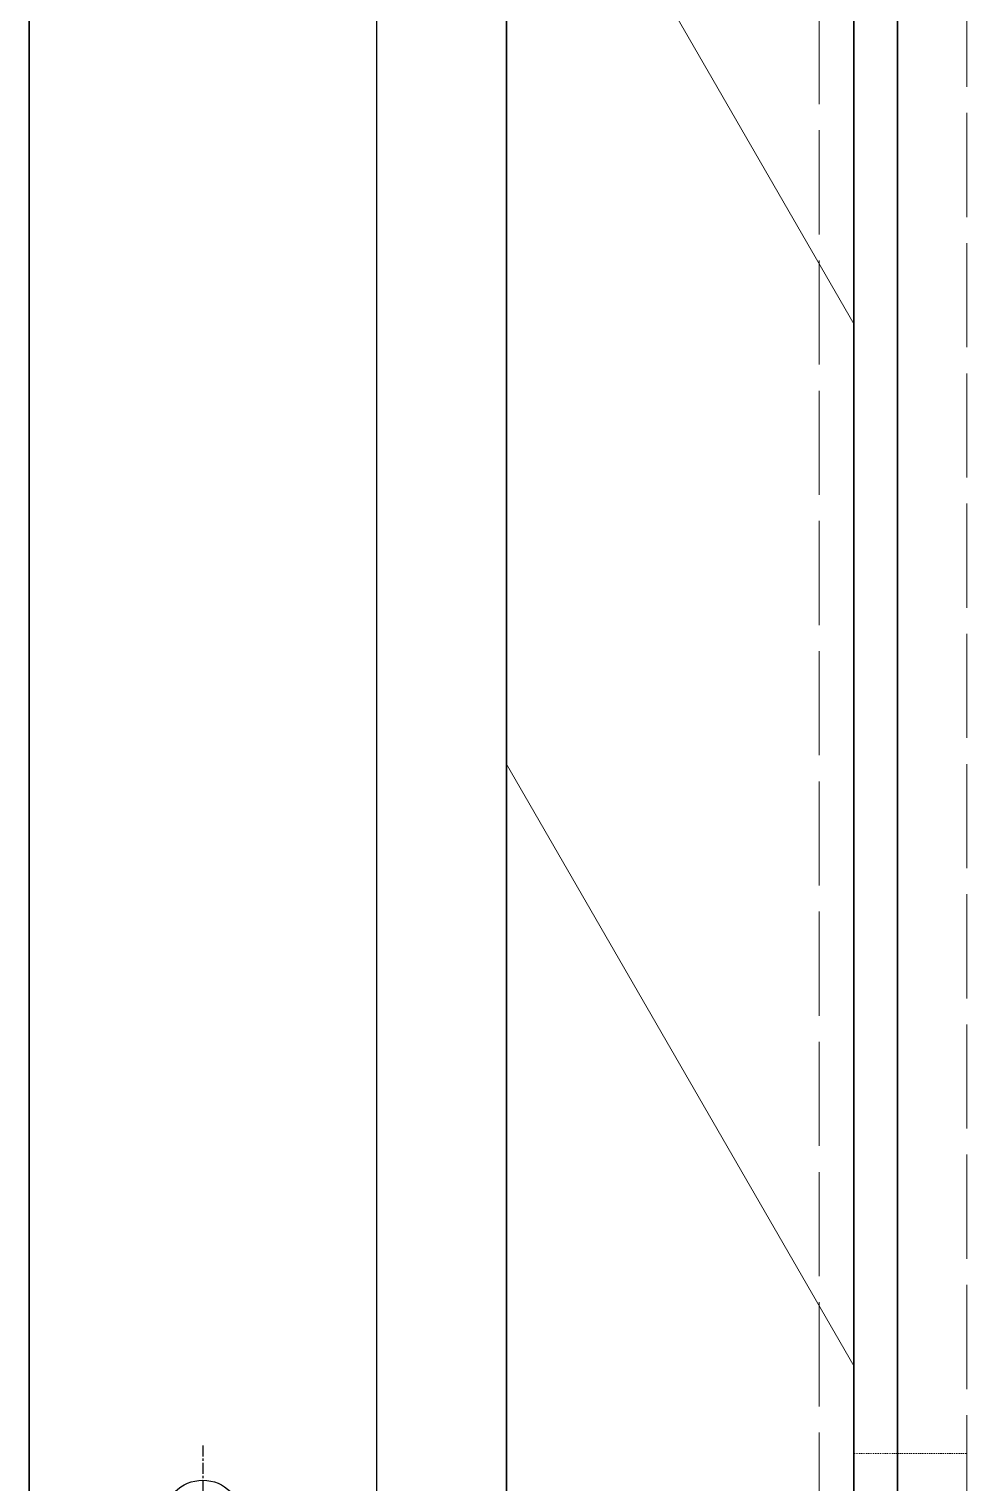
# Model space of a CAD drawing. Header units: millimetres. Extents: x 11380 to 40787, y 6310 to 27105.
# Drawn here: x 22220.2 to 22328.2, y 14768.1 to 14935.5 of the extents above; entities that cross this region are included whole.
import ezdxf

# ---------------------------------------------------------------- set-up
doc = ezdxf.new("R2010")
doc.units = ezdxf.units.MM
doc.linetypes.add('CENTER', pattern=[2, 1.25, -0.25, 0.25, -0.25])
doc.linetypes.add('DASHED', pattern=[15, 12, -3])
doc.layers.add('center', color=1, linetype='CENTER')

# ---------------------------------------------------------------- blocks, each defined once
blk = doc.blocks.new('A$C55E021B5')
at = {"color": 7, "lineweight": 35}
for p, q in [((1375, 38.5), (1375, 2102.5)), ((1415, 2102.5), (1415, 38.5)), ((1370, 2070.5), (1370, 209.79)), ((1370, 2070.5), (1370, 209.79)), ((1375, 70.5), (1375, 2070.5)), ((1375, 2070.5), (1375, 209.79))]:
    blk.add_line(p, q, dxfattribs=at)
at = {"color": 7, "linetype": 'DASHED', "lineweight": 13}
for p, q in [((1379, 2102.5), (1379, 1090.5)), ((1362, 2074.5), (1362, 66.5)), ((1370, 2074.5), (1370, 66.5))]:
    blk.add_line(p, q, dxfattribs=at)
at = {"color": 7, "lineweight": 13, "ltscale": 0.133334}
for p, q in [((1415, 1414.47), (1375, 1345.19)), ((1415, 1294.47), (1375, 1225.19))]:
    blk.add_line(p, q, dxfattribs=at)
at = {"color": 7, "linetype": 'DASHED', "lineweight": 13, "ltscale": 0.013334}
blk.add_line((1370, 1215.09), (1362, 1215.09), dxfattribs=at)
at = {"color": 7, "linetype": 'DASHED', "lineweight": 13, "ltscale": 0.008333}
blk.add_line((1375, 1215.09), (1370, 1215.09), dxfattribs=at)
blk = doc.blocks.new('A$C3FF200C2')
for p, q in [((0, 805), (0, 0)), ((40, 805), (40, 0))]:
    blk.add_line(p, q)
blk = doc.blocks.new('1')
for p, q in [((22220.16, 16243.34), (22220.16, 13043.34)), ((22220.16, 16243.34), (22220.16, 13043.34)), ((22220.16, 13558.89), (22220.16, 15864.89))]:
    blk.add_line(p, q)
blk.add_circle((22240.16, 14763.89), 4.5)
at = {"layer": 'center'}
blk.add_line((22240.16, 14772.39), (22240.16, 14755.39), dxfattribs=at)
at = {"xscale": -1}
blk.add_blockref('A$C55E021B5', (23690.15, 13556.39), dxfattribs=at)
blk.add_blockref('A$C3FF200C2', (22220.16, 14248.89))

msp = doc.modelspace()

# ---------------------------------------------------------------- block references
msp.add_blockref('1', (0, 0))

doc.saveas('drawing.dxf')
